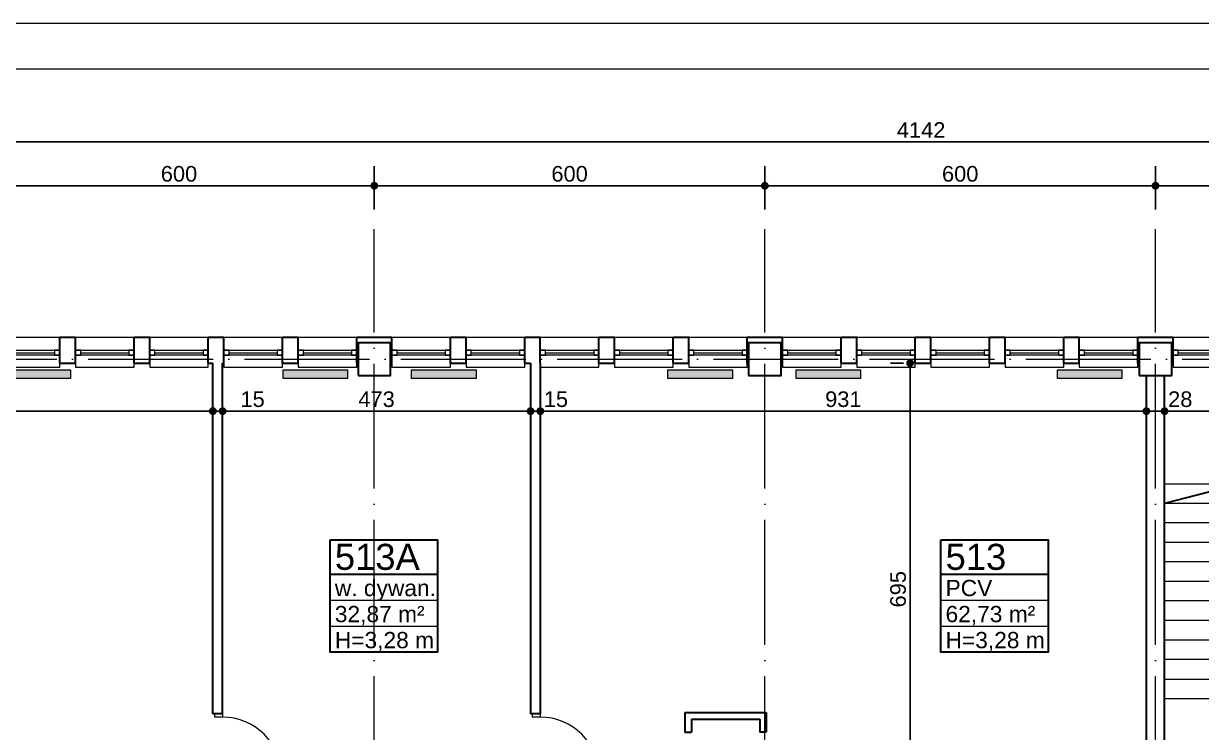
# Model space of a CAD drawing. Header units: millimetres. Extents: x 54 to 8480, y -22812 to 17434.
# Drawn here: x 2294 to 4103, y 11785 to 12874 of the extents above; entities that cross this region are included whole.
import ezdxf

# ---------------------------------------------------------------- set-up
doc = ezdxf.new("R2010")
doc.units = ezdxf.units.MM
doc.linetypes.add('ACAD_ISO04W100', pattern=[30, 24, -3, 0, -3])
doc.layers.add('grzejniki', color=104, linetype='Continuous')
doc.layers.add('TABELKI PO UWAGACH', color=5, linetype='Continuous')
for name, color, linetype, lineweight in [('osie', 132, 'ACAD_ISO04W100', 0), ('PLATFORMA', 7, 'Continuous', 0), ('STOLARKA', 97, 'Continuous', 0), ('tabelki', 151, 'Continuous', 0), ('wymiary', 150, 'Continuous', 0)]:
    doc.layers.add(name, color=color, linetype=linetype, lineweight=lineweight)
doc.styles.get("Standard").update_dxf_attribs({"font": 'arial.ttf'})
doc.dimstyles.new('ISO-25', dxfattribs={"dimtxt": 24, "dimasz": 12, "dimexe": 30, "dimexo": 30, "dimgap": 6, "dimtad": 1, "dimdec": 0, "dimtxsty": 'Standard', "dimblk": 'DOT', "dimcen": 2.5, "dimadec": 0, "dimazin": 0, "dimtfac": 1, "dimtdec": 0, "dimtmove": 0, "dimatfit": 3, "dimldrblk": 'DOT', "dimfxl": 1, "dimarcsym": 0})

# ---------------------------------------------------------------- blocks, each defined once
blk = doc.blocks.new('A$C13771EA7')
at = {"color": 132, "linetype": 'ACAD_ISO04W100', "lineweight": 0, "ltscale": 8}
for p, q in [((1231, -2874), (1231, 166)), ((1831, -2874), (1831, 166)), ((2431, -2874), (2431, 166)), ((-169, -34), (4311, -34))]:
    blk.add_line(p, q, dxfattribs=at)
blk = doc.blocks.new('A$C7B3675B4')
at = {"lineweight": 30}
for p, q in [((-589, 0), (-589, 670)), ((-561, 0), (-561, 670)), ((11, 670), (11, 0)), ((39, 670), (39, 0)), ((-444, 503.5), (-561, 473.5)), ((-444, 503.5), (-327, 473.5)), ((-106, 173.5), (-223, 203.5)), ((-106, 173.5), (11, 203.5)), ((-480, -32), (-550, -32)), ((-480, -50), (-480, -32)), ((-70, -50), (-70, -32)), ((-70, -32), (0, -32)), ((-550, -50), (-480, -50)), ((0, -50), (-70, -50))]:
    blk.add_line(p, q, dxfattribs=at)
at = {"lineweight": 0}
for p, q in [((-384, 597.5), (-166, 597.5)), ((-444, 173.5), (-444, 537.5)), ((-106, 173.5), (-106, 537.5)), ((-561, 503.5), (11, 503.5)), ((-327, 173.5), (-327, 502.9)), ((-223, 173.5), (-223, 502.9)), ((-327, 473.5), (-561, 473.5)), ((-223, 473.5), (11, 473.5)), ((-327, 443.5), (-561, 443.5)), ((-223, 443.5), (11, 443.5)), ((-327, 413.5), (-561, 413.5)), ((-223, 413.5), (11, 413.5)), ((-327, 383.5), (-561, 383.5)), ((-223, 383.5), (11, 383.5)), ((-327, 353.5), (-561, 353.5)), ((-223, 353.5), (11, 353.5)), ((-327, 323.5), (-561, 323.5)), ((-223, 323.5), (11, 323.5)), ((-327, 293.5), (-561, 293.5)), ((-223, 293.5), (11, 293.5)), ((-327, 263.5), (-561, 263.5)), ((-223, 263.5), (11, 263.5)), ((-327, 233.5), (-561, 233.5)), ((-223, 233.5), (11, 233.5)), ((-561, 203.5), (-327, 203.5)), ((-223, 203.5), (11, 203.5)), ((-561, 173.5), (11, 173.5))]:
    blk.add_line(p, q, dxfattribs=at)
for centre, start, end in [((-384, 537.5), 90, 180), ((-166, 537.5), 0, 90)]:
    blk.add_arc(centre, 60, start, end, dxfattribs=at)
blk = doc.blocks.new('A$C4DC22848')
at = {"layer": 'STOLARKA', "lineweight": 0}
for p, q in [((0, 0), (90, 0)), ((8, -24), (82, -24)), ((0, -40), (0, -46)), ((0, -46), (90, -46)), ((90, -46), (90, -40))]:
    blk.add_line(p, q, dxfattribs=at)
for points in [[(0, -20), (90, -20), (90, -28), (0, -28)], [(0, -28), (8, -28), (8, -20), (0, -20)], [(82, -28), (90, -28), (90, -20), (82, -20)]]:
    blk.add_lwpolyline(points, close=True, dxfattribs=at)
blk = doc.blocks.new('_Dot')
at = {"color": 0, "linetype": 'ByBlock', "lineweight": -2}
blk.add_line((-0.5, 0), (-1, 0), dxfattribs=at)
at = {"color": 0, "linetype": 'ByBlock', "lineweight": 0, "const_width": 0.5}
blk.add_lwpolyline([(-0.25, 0, 1), (0.25, 0, 1)], format="xyb", close=True, dxfattribs=at)
blk = doc.blocks.new('*D63')
at = {"layer": 'Defpoints', "color": 0, "linetype": 'Continuous', "lineweight": 0}
for p in [(2832.6, 12625.2), (2232.6, 12558.7), (2832.6, 12558.7)]:
    blk.add_point(p, dxfattribs=at)
at = {"layer": 'wymiary', "color": 0, "linetype": 'Continuous', "lineweight": -2}
for p, q in [((2232.6, 12588.7), (2232.6, 12655.2)), ((2832.6, 12588.7), (2832.6, 12655.2)), ((2244.6, 12625.2), (2820.6, 12625.2))]:
    blk.add_line(p, q, dxfattribs=at)
at = {"layer": 'wymiary', "color": 0, "linetype": 'Continuous', "lineweight": -2, "xscale": 12, "yscale": 12, "zscale": 12, "rotation": 180}
blk.add_blockref('_Dot', (2232.6, 12625.2), dxfattribs=at)
at = {"layer": 'wymiary', "color": 0, "linetype": 'Continuous', "lineweight": -2, "xscale": 12, "yscale": 12, "zscale": 12}
blk.add_blockref('_Dot', (2832.6, 12625.2), dxfattribs=at)
at = {"layer": 'wymiary', "color": 0, "linetype": 'Continuous', "lineweight": 0, "insert": (2532.6, 12643.4), "char_height": 24, "attachment_point": 5}
blk.add_mtext('600', dxfattribs=at)
blk = doc.blocks.new('*D64')
at = {"layer": 'Defpoints', "color": 0, "linetype": 'Continuous', "lineweight": 0}
for p in [(3432.6, 12625.2), (2832.6, 12558.7), (3432.6, 12558.7)]:
    blk.add_point(p, dxfattribs=at)
at = {"layer": 'wymiary', "color": 0, "linetype": 'Continuous', "lineweight": -2}
for p, q in [((2832.6, 12588.7), (2832.6, 12655.2)), ((3432.6, 12588.7), (3432.6, 12655.2)), ((2844.6, 12625.2), (3420.6, 12625.2))]:
    blk.add_line(p, q, dxfattribs=at)
at = {"layer": 'wymiary', "color": 0, "linetype": 'Continuous', "lineweight": -2, "xscale": 12, "yscale": 12, "zscale": 12, "rotation": 180}
blk.add_blockref('_Dot', (2832.6, 12625.2), dxfattribs=at)
at = {"layer": 'wymiary', "color": 0, "linetype": 'Continuous', "lineweight": -2, "xscale": 12, "yscale": 12, "zscale": 12}
blk.add_blockref('_Dot', (3432.6, 12625.2), dxfattribs=at)
at = {"layer": 'wymiary', "color": 0, "linetype": 'Continuous', "lineweight": 0, "insert": (3132.6, 12643.4), "char_height": 24, "attachment_point": 5}
blk.add_mtext('600', dxfattribs=at)
blk = doc.blocks.new('*D65')
at = {"layer": 'Defpoints', "color": 0, "linetype": 'Continuous', "lineweight": 0}
for p in [(4032.6, 12625.2), (3432.6, 12558.7), (4032.6, 12558.7)]:
    blk.add_point(p, dxfattribs=at)
at = {"layer": 'wymiary', "color": 0, "linetype": 'Continuous', "lineweight": -2}
for p, q in [((3432.6, 12588.7), (3432.6, 12655.2)), ((4032.6, 12588.7), (4032.6, 12655.2)), ((3444.6, 12625.2), (4020.6, 12625.2))]:
    blk.add_line(p, q, dxfattribs=at)
at = {"layer": 'wymiary', "color": 0, "linetype": 'Continuous', "lineweight": -2, "xscale": 12, "yscale": 12, "zscale": 12, "rotation": 180}
blk.add_blockref('_Dot', (3432.6, 12625.2), dxfattribs=at)
at = {"layer": 'wymiary', "color": 0, "linetype": 'Continuous', "lineweight": -2, "xscale": 12, "yscale": 12, "zscale": 12}
blk.add_blockref('_Dot', (4032.6, 12625.2), dxfattribs=at)
at = {"layer": 'wymiary', "color": 0, "linetype": 'Continuous', "lineweight": 0, "insert": (3732.6, 12643.4), "char_height": 24, "attachment_point": 5}
blk.add_mtext('600', dxfattribs=at)
blk = doc.blocks.new('*D66')
at = {"layer": 'Defpoints', "color": 0, "linetype": 'Continuous', "lineweight": 0}
for p in [(4632.6, 12625.2), (4032.6, 12558.7), (4632.6, 12558.7)]:
    blk.add_point(p, dxfattribs=at)
at = {"layer": 'wymiary', "color": 0, "linetype": 'Continuous', "lineweight": -2}
for p, q in [((4032.6, 12588.7), (4032.6, 12655.2)), ((4632.6, 12588.7), (4632.6, 12655.2)), ((4044.6, 12625.2), (4620.6, 12625.2))]:
    blk.add_line(p, q, dxfattribs=at)
at = {"layer": 'wymiary', "color": 0, "linetype": 'Continuous', "lineweight": -2, "xscale": 12, "yscale": 12, "zscale": 12, "rotation": 180}
blk.add_blockref('_Dot', (4032.6, 12625.2), dxfattribs=at)
at = {"layer": 'wymiary', "color": 0, "linetype": 'Continuous', "lineweight": -2, "xscale": 12, "yscale": 12, "zscale": 12}
blk.add_blockref('_Dot', (4632.6, 12625.2), dxfattribs=at)
at = {"layer": 'wymiary', "color": 0, "linetype": 'Continuous', "lineweight": 0, "insert": (4332.6, 12643.4), "char_height": 24, "attachment_point": 5}
blk.add_mtext('600', dxfattribs=at)
blk = doc.blocks.new('*D60')
at = {"layer": 'Defpoints', "color": 0, "linetype": 'Continuous', "lineweight": 0}
for p in [(5743.6, 12692.8), (1601.6, 12392.7), (5743.6, 12392.7)]:
    blk.add_point(p, dxfattribs=at)
at = {"layer": 'wymiary', "color": 0, "linetype": 'Continuous', "lineweight": -2}
for p, q in [((1601.6, 12422.7), (1601.6, 12722.8)), ((5743.6, 12422.7), (5743.6, 12722.8)), ((1613.6, 12692.8), (5731.6, 12692.8))]:
    blk.add_line(p, q, dxfattribs=at)
at = {"layer": 'wymiary', "color": 0, "linetype": 'Continuous', "lineweight": -2, "xscale": 12, "yscale": 12, "zscale": 12, "rotation": 180}
blk.add_blockref('_Dot', (1601.6, 12692.8), dxfattribs=at)
at = {"layer": 'wymiary', "color": 0, "linetype": 'Continuous', "lineweight": -2, "xscale": 12, "yscale": 12, "zscale": 12}
blk.add_blockref('_Dot', (5743.6, 12692.8), dxfattribs=at)
at = {"layer": 'wymiary', "color": 0, "linetype": 'Continuous', "lineweight": 0, "insert": (3672.6, 12710.9), "char_height": 24, "attachment_point": 5}
blk.add_mtext('4142', dxfattribs=at)
blk = doc.blocks.new('*D345')
at = {"layer": 'Defpoints', "color": 0, "linetype": 'Continuous', "lineweight": 0}
for p in [(1641.6, 12333.7), (2584.6, 12333.7), (2584.6, 12278.9)]:
    blk.add_point(p, dxfattribs=at)
at = {"layer": 'wymiary', "color": 0, "linetype": 'Continuous', "lineweight": -2}
for p, q in [((1641.6, 12303.7), (1641.6, 12248.9)), ((2584.6, 12303.7), (2584.6, 12248.9)), ((1653.6, 12278.9), (2572.6, 12278.9))]:
    blk.add_line(p, q, dxfattribs=at)
at = {"layer": 'wymiary', "color": 0, "linetype": 'Continuous', "lineweight": -2, "xscale": 12, "yscale": 12, "zscale": 12, "rotation": 180}
blk.add_blockref('_Dot', (1641.6, 12278.9), dxfattribs=at)
at = {"layer": 'wymiary', "color": 0, "linetype": 'Continuous', "lineweight": -2, "xscale": 12, "yscale": 12, "zscale": 12}
blk.add_blockref('_Dot', (2584.6, 12278.9), dxfattribs=at)
at = {"layer": 'wymiary', "color": 0, "linetype": 'Continuous', "lineweight": 0, "insert": (2113.1, 12297.1), "char_height": 24, "attachment_point": 5}
blk.add_mtext('943', dxfattribs=at)
blk = doc.blocks.new('*D404')
at = {"layer": 'Defpoints', "color": 0, "linetype": 'Continuous', "lineweight": 0}
for p in [(2584.6, 12278.9), (2599.6, 12278.9), (2599.6, 12278.9)]:
    blk.add_point(p, dxfattribs=at)
at = {"layer": 'wymiary', "color": 0, "linetype": 'Continuous', "lineweight": -2}
for p, q in [((2572.6, 12278.9), (2560.6, 12278.9)), ((2584.6, 12278.9), (2599.6, 12278.9)), ((2611.6, 12278.9), (2667.9, 12278.9))]:
    blk.add_line(p, q, dxfattribs=at)
at = {"layer": 'wymiary', "color": 0, "linetype": 'Continuous', "lineweight": -2, "xscale": 12, "yscale": 12, "zscale": 12}
blk.add_blockref('_Dot', (2584.6, 12278.9), dxfattribs=at)
at = {"layer": 'wymiary', "color": 0, "linetype": 'Continuous', "lineweight": -2, "xscale": 12, "yscale": 12, "zscale": 12, "rotation": 180}
blk.add_blockref('_Dot', (2599.6, 12278.9), dxfattribs=at)
at = {"layer": 'wymiary', "color": 0, "linetype": 'Continuous', "lineweight": 0, "insert": (2645.7, 12297.1), "char_height": 24, "attachment_point": 5}
blk.add_mtext('15', dxfattribs=at)
blk = doc.blocks.new('*D405')
at = {"layer": 'Defpoints', "color": 0, "linetype": 'Continuous', "lineweight": 0}
for p in [(2599.6, 12278.9), (3072.6, 12278.9), (3072.6, 12278.9)]:
    blk.add_point(p, dxfattribs=at)
at = {"layer": 'wymiary', "color": 0, "linetype": 'Continuous', "lineweight": -2}
blk.add_line((2611.6, 12278.9), (3060.6, 12278.9), dxfattribs=at)
at = {"layer": 'wymiary', "color": 0, "linetype": 'Continuous', "lineweight": -2, "xscale": 12, "yscale": 12, "zscale": 12, "rotation": 180}
blk.add_blockref('_Dot', (2599.6, 12278.9), dxfattribs=at)
at = {"layer": 'wymiary', "color": 0, "linetype": 'Continuous', "lineweight": -2, "xscale": 12, "yscale": 12, "zscale": 12}
blk.add_blockref('_Dot', (3072.6, 12278.9), dxfattribs=at)
at = {"layer": 'wymiary', "color": 0, "linetype": 'Continuous', "lineweight": 0, "insert": (2836.1, 12297.1), "char_height": 24, "attachment_point": 5}
blk.add_mtext('473', dxfattribs=at)
blk = doc.blocks.new('*D406')
at = {"layer": 'Defpoints', "color": 0, "linetype": 'Continuous', "lineweight": 0}
for p in [(3072.6, 12278.9), (3087.6, 12278.9), (3087.6, 12278.9)]:
    blk.add_point(p, dxfattribs=at)
at = {"layer": 'wymiary', "color": 0, "linetype": 'Continuous', "lineweight": -2}
for p, q in [((3060.6, 12278.9), (3048.6, 12278.9)), ((3072.6, 12278.9), (3087.6, 12278.9)), ((3099.6, 12278.9), (3111.6, 12278.9))]:
    blk.add_line(p, q, dxfattribs=at)
at = {"layer": 'wymiary', "color": 0, "linetype": 'Continuous', "lineweight": -2, "xscale": 12, "yscale": 12, "zscale": 12}
blk.add_blockref('_Dot', (3072.6, 12278.9), dxfattribs=at)
at = {"layer": 'wymiary', "color": 0, "linetype": 'Continuous', "lineweight": -2, "xscale": 12, "yscale": 12, "zscale": 12, "rotation": 180}
blk.add_blockref('_Dot', (3087.6, 12278.9), dxfattribs=at)
at = {"layer": 'wymiary', "color": 0, "linetype": 'Continuous', "lineweight": 0, "insert": (3111.6, 12297.1), "char_height": 24, "attachment_point": 5}
blk.add_mtext('15', dxfattribs=at)
blk = doc.blocks.new('*D407')
at = {"layer": 'Defpoints', "color": 0, "linetype": 'Continuous', "lineweight": 0}
for p in [(3087.6, 12278.9), (4018.6, 12278.9), (4018.6, 12278.9)]:
    blk.add_point(p, dxfattribs=at)
at = {"layer": 'wymiary', "color": 0, "linetype": 'Continuous', "lineweight": -2}
blk.add_line((3099.6, 12278.9), (4006.6, 12278.9), dxfattribs=at)
at = {"layer": 'wymiary', "color": 0, "linetype": 'Continuous', "lineweight": -2, "xscale": 12, "yscale": 12, "zscale": 12, "rotation": 180}
blk.add_blockref('_Dot', (3087.6, 12278.9), dxfattribs=at)
at = {"layer": 'wymiary', "color": 0, "linetype": 'Continuous', "lineweight": -2, "xscale": 12, "yscale": 12, "zscale": 12}
blk.add_blockref('_Dot', (4018.6, 12278.9), dxfattribs=at)
at = {"layer": 'wymiary', "color": 0, "linetype": 'Continuous', "lineweight": 0, "insert": (3553.1, 12297.1), "char_height": 24, "attachment_point": 5}
blk.add_mtext('931', dxfattribs=at)
blk = doc.blocks.new('*D408')
at = {"layer": 'Defpoints', "color": 0, "linetype": 'Continuous', "lineweight": 0}
for p in [(4018.6, 12278.9), (4046.6, 12278.9), (4046.6, 12278.9)]:
    blk.add_point(p, dxfattribs=at)
at = {"layer": 'wymiary', "color": 0, "linetype": 'Continuous', "lineweight": -2}
for p, q in [((4006.6, 12278.9), (3994.6, 12278.9)), ((4018.6, 12278.9), (4046.6, 12278.9)), ((4058.6, 12278.9), (4070.6, 12278.9))]:
    blk.add_line(p, q, dxfattribs=at)
at = {"layer": 'wymiary', "color": 0, "linetype": 'Continuous', "lineweight": -2, "xscale": 12, "yscale": 12, "zscale": 12}
blk.add_blockref('_Dot', (4018.6, 12278.9), dxfattribs=at)
at = {"layer": 'wymiary', "color": 0, "linetype": 'Continuous', "lineweight": -2, "xscale": 12, "yscale": 12, "zscale": 12, "rotation": 180}
blk.add_blockref('_Dot', (4046.6, 12278.9), dxfattribs=at)
at = {"layer": 'wymiary', "color": 0, "linetype": 'Continuous', "lineweight": 0, "insert": (4070.6, 12297.1), "char_height": 24, "attachment_point": 5}
blk.add_mtext('28', dxfattribs=at)
blk = doc.blocks.new('*D409')
at = {"layer": 'Defpoints', "color": 0, "linetype": 'Continuous', "lineweight": 0}
for p in [(4046.6, 12278.9), (4618.6, 12278.9), (4618.6, 12278.9)]:
    blk.add_point(p, dxfattribs=at)
at = {"layer": 'wymiary', "color": 0, "linetype": 'Continuous', "lineweight": -2}
blk.add_line((4058.6, 12278.9), (4606.6, 12278.9), dxfattribs=at)
at = {"layer": 'wymiary', "color": 0, "linetype": 'Continuous', "lineweight": -2, "xscale": 12, "yscale": 12, "zscale": 12, "rotation": 180}
blk.add_blockref('_Dot', (4046.6, 12278.9), dxfattribs=at)
at = {"layer": 'wymiary', "color": 0, "linetype": 'Continuous', "lineweight": -2, "xscale": 12, "yscale": 12, "zscale": 12}
blk.add_blockref('_Dot', (4618.6, 12278.9), dxfattribs=at)
at = {"layer": 'wymiary', "color": 0, "linetype": 'Continuous', "lineweight": 0, "insert": (4332.6, 12297.1), "char_height": 24, "attachment_point": 5}
blk.add_mtext('572', dxfattribs=at)
blk = doc.blocks.new('*D493')
at = {"layer": 'Defpoints', "color": 0, "linetype": 'Continuous', "lineweight": 0}
for p in [(3655.6, 12352.7), (3675.6, 12352.7), (3655.6, 11657.7)]:
    blk.add_point(p, dxfattribs=at)
at = {"layer": 'wymiary', "color": 0, "linetype": 'Continuous', "lineweight": -2}
for p, q in [((3645.6, 12352.7), (3625.6, 12352.7)), ((3655.6, 11669.7), (3655.6, 12340.7))]:
    blk.add_line(p, q, dxfattribs=at)
at = {"layer": 'wymiary', "color": 0, "linetype": 'Continuous', "lineweight": -2, "xscale": 12, "yscale": 12, "zscale": 12}
for p, rotation in [((3655.6, 12352.7), 90), ((3655.6, 11657.7), 270)]:
    blk.add_blockref('_Dot', p, dxfattribs=dict(at, rotation=rotation))
at = {"layer": 'wymiary', "color": 0, "linetype": 'Continuous', "lineweight": 0, "insert": (3637.3, 12005.2), "char_height": 24, "attachment_point": 5, "rotation": 90}
blk.add_mtext('695', dxfattribs=at)
blk = doc.blocks.new('A$C508466D2')
at = {"layer": 'grzejniki', "linetype": 'Continuous', "lineweight": 0}
blk.add_hatch(color=256, dxfattribs=at).paths.add_polyline_path([(-50, -12), (50, -12), (50, 0), (-50, 0)])
blk.add_lwpolyline([(-50, -12), (50, -12), (50, 0), (-50, 0)], close=True, dxfattribs=at)

msp = doc.modelspace()

# ---------------------------------------------------------------- linework, layer by layer
at = {"lineweight": 30}
for p, q in [((2349.6, 12352.7), (2349.6, 12392.7)), ((2349.6, 12392.7), (2373.6, 12392.7)), ((2373.6, 12352.7), (2373.6, 12392.7)), ((2463.6, 12392.7), (2487.6, 12392.7)), ((2463.6, 12352.7), (2463.6, 12392.7)), ((2487.6, 12352.7), (2487.6, 12392.7)), ((2577.6, 12392.7), (2601.6, 12392.7)), ((2577.6, 12352.7), (2577.6, 12392.7)), ((2601.6, 12352.7), (2601.6, 12392.7)), ((2691.6, 12392.7), (2715.6, 12392.7)), ((2691.6, 12352.7), (2691.6, 12392.7)), ((2715.6, 12352.7), (2715.6, 12392.7)), ((2805.6, 12352.7), (2805.6, 12392.7)), ((2805.6, 12392.7), (2859.6, 12392.7)), ((2859.6, 12352.7), (2859.6, 12392.7)), ((2949.6, 12352.7), (2949.6, 12392.7)), ((2949.6, 12392.7), (2973.6, 12392.7)), ((2973.6, 12352.7), (2973.6, 12392.7)), ((3063.6, 12392.7), (3087.6, 12392.7)), ((3063.6, 12352.7), (3063.6, 12392.7)), ((3087.6, 12352.7), (3087.6, 12392.7)), ((3177.6, 12392.7), (3201.6, 12392.7)), ((3177.6, 12352.7), (3177.6, 12392.7)), ((3201.6, 12352.7), (3201.6, 12392.7)), ((3291.6, 12392.7), (3315.6, 12392.7)), ((3291.6, 12352.7), (3291.6, 12392.7)), ((3315.6, 12352.7), (3315.6, 12392.7)), ((3405.6, 12352.7), (3405.6, 12392.7)), ((3405.6, 12392.7), (3459.6, 12392.7)), ((3459.6, 12352.7), (3459.6, 12392.7)), ((3549.6, 12352.7), (3549.6, 12392.7)), ((3549.6, 12392.7), (3573.6, 12392.7)), ((3573.6, 12352.7), (3573.6, 12392.7)), ((3663.6, 12392.7), (3687.6, 12392.7)), ((3663.6, 12352.7), (3663.6, 12392.7)), ((3687.6, 12352.7), (3687.6, 12392.7)), ((3777.6, 12392.7), (3801.6, 12392.7)), ((3777.6, 12352.7), (3777.6, 12392.7)), ((3801.6, 12352.7), (3801.6, 12392.7)), ((3891.6, 12392.7), (3915.6, 12392.7)), ((3891.6, 12352.7), (3891.6, 12392.7)), ((3915.6, 12352.7), (3915.6, 12392.7)), ((4005.6, 12352.7), (4005.6, 12392.7)), ((4005.6, 12392.7), (4059.6, 12392.7)), ((4059.6, 12352.7), (4059.6, 12392.7)), ((2349.6, 12352.7), (2373.6, 12352.7)), ((2463.6, 12352.7), (2487.6, 12352.7)), ((2577.6, 12352.7), (2584.6, 12352.7)), ((2584.6, 11813.7), (2584.6, 12352.7)), ((2599.6, 12352.7), (2601.6, 12352.7)), ((2599.6, 11813.7), (2599.6, 12352.7)), ((2691.6, 12352.7), (2715.6, 12352.7)), ((2805.6, 12352.7), (2807.6, 12352.7)), ((2859.6, 12352.7), (2857.6, 12352.7)), ((2949.6, 12352.7), (2973.6, 12352.7)), ((3063.6, 12352.7), (3072.6, 12352.7)), ((3072.6, 12352.7), (3072.6, 11813.7)), ((3087.6, 12352.7), (3087.6, 11813.7)), ((3177.6, 12352.7), (3201.6, 12352.7)), ((3291.6, 12352.7), (3315.6, 12352.7)), ((3405.6, 12352.7), (3407.6, 12352.7)), ((3459.6, 12352.7), (3457.6, 12352.7)), ((3549.6, 12352.7), (3573.6, 12352.7)), ((3663.6, 12352.7), (3687.6, 12352.7)), ((3777.6, 12352.7), (3801.6, 12352.7)), ((3891.6, 12352.7), (3915.6, 12352.7)), ((4005.6, 12352.7), (4007.6, 12352.7)), ((4059.6, 12352.7), (4057.6, 12352.7)), ((3309.6, 11815.7), (3309.6, 11785.7)), ((3309.6, 11815.7), (3434.6, 11815.7)), ((3434.6, 11815.7), (3434.6, 11785.7)), ((2599.6, 11813.7), (2584.6, 11813.7)), ((3087.6, 11813.7), (3072.6, 11813.7)), ((3319.6, 11805.7), (3319.6, 11785.7)), ((3319.6, 11805.7), (3424.6, 11805.7)), ((3424.6, 11805.7), (3424.6, 11785.7))]:
    msp.add_line(p, q, dxfattribs=at)
for points in [[(2807.6, 12333.7), (2857.6, 12333.7), (2857.6, 12383.7), (2807.6, 12383.7)], [(3407.6, 12333.7), (3457.6, 12333.7), (3457.6, 12383.7), (3407.6, 12383.7)], [(4007.6, 12333.7), (4057.6, 12333.7), (4057.6, 12383.7), (4007.6, 12383.7)]]:
    msp.add_lwpolyline(points, close=True, dxfattribs=at)
at = {"layer": 'PLATFORMA', "color": 7, "lineweight": 0}
for points in [[(917.8, 9139.5), (7011.6, 9139.5), (7011.6, 12874.5), (917.8, 12874.5)], [(1301.6, 9209.5), (6941.6, 9209.5), (6941.6, 12804.5), (1301.6, 12804.5)]]:
    msp.add_lwpolyline(points, close=True, dxfattribs=at)
at = {"layer": 'STOLARKA', "lineweight": 30}
for p, q in [((3309.6, 11785.7), (3319.6, 11785.7)), ((3434.6, 11785.7), (3424.6, 11785.7))]:
    msp.add_line(p, q, dxfattribs=at)
at = {"layer": 'STOLARKA', "lineweight": 0}
for points in [[(2587.6, 11808.7), (2587.6, 11813.7), (2599.6, 11813.7), (2599.6, 11808.7)], [(3075.6, 11808.7), (3075.6, 11813.7), (3087.6, 11813.7), (3087.6, 11808.7)]]:
    msp.add_lwpolyline(points, close=True, dxfattribs=at)
for centre in [(2599.6, 11718.7), (3087.6, 11718.7)]:
    msp.add_arc(centre, 90, 0, 90, dxfattribs=at)
at = {"layer": 'TABELKI PO UWAGACH', "color": 30, "linetype": 'Continuous', "lineweight": 30}
for p, q in [((2764.7, 12028.5), (2929.6, 12028.5)), ((3702.8, 12028.5), (3867.7, 12028.5))]:
    msp.add_line(p, q, dxfattribs=at)
at = {"layer": 'TABELKI PO UWAGACH', "color": 30, "linetype": 'Continuous', "lineweight": 0}
for p, q in [((2764.7, 11988.5), (2929.6, 11988.5)), ((3702.8, 11988.5), (3867.7, 11988.5)), ((2764.7, 11948.5), (2929.6, 11948.5)), ((3702.8, 11948.5), (3867.7, 11948.5))]:
    msp.add_line(p, q, dxfattribs=at)
at = {"layer": 'TABELKI PO UWAGACH', "color": 30, "linetype": 'Continuous', "lineweight": 30}
for points in [[(2764.7, 12080.9), (2929.6, 12080.9), (2929.6, 11908.5), (2764.7, 11908.5)], [(3702.8, 12080.9), (3867.7, 12080.9), (3867.7, 11908.5), (3702.8, 11908.5)]]:
    msp.add_lwpolyline(points, close=True, dxfattribs=at)

# ---------------------------------------------------------------- block references
at = {"lineweight": 30}
msp.add_blockref('A$C7B3675B4', (4607.6, 11663.7), dxfattribs=at)
at = {"layer": 'grzejniki', "linetype": 'Continuous', "lineweight": 0}
for p in [(2316.6, 12341.7), (2742.1, 12341.7), (2939.4, 12341.7), (3333.2, 12341.7), (3530, 12341.7), (3931.6, 12341.7)]:
    msp.add_blockref('A$C508466D2', p, dxfattribs=at)
at = {"layer": 'osie', "lineweight": 30}
msp.add_blockref('A$C13771EA7', (1601.6, 12392.7), dxfattribs=at)
at = {"layer": 'STOLARKA', "lineweight": 30}
for p in [(2259.6, 12392.7), (2373.6, 12392.7), (2487.6, 12392.7), (2601.6, 12392.7), (2715.6, 12392.7), (2859.6, 12392.7), (2973.6, 12392.7), (3087.6, 12392.7), (3201.6, 12392.7), (3315.6, 12392.7), (3459.6, 12392.7), (3573.6, 12392.7), (3687.6, 12392.7), (3801.6, 12392.7), (3915.6, 12392.7), (4059.6, 12392.7)]:
    msp.add_blockref('A$C4DC22848', p, dxfattribs=at)

# ---------------------------------------------------------------- texts
at = {"layer": 'tabelki', "color": 5, "linetype": 'Continuous', "lineweight": 0, "attachment_point": 1}
for s, insert, char_height, width in [('\\pxql;513A', (2772, 12075), 40, 47.056), ('\\pxql;513', (3710.1, 12075), 40, 47.056), ('\\pxql;w. dywan.', (2772, 12019.6), 25, 224.628), ('\\pxql;PCV', (3710.1, 12019.6), 25, 47.056), ('\\pxql;32,87 m²', (2772, 11979.6), 25, 160.906), ('\\pxql;62,73 m²', (3710.1, 11979.6), 25, 160.906), ('\\pxql;H=3,28 m', (2772, 11939.6), 25, 182.523), ('\\pxql;H=3,28 m', (3710.1, 11939.6), 25, 182.523)]:
    msp.add_mtext(s, dxfattribs=dict(at, insert=insert, char_height=char_height, width=width))

# ---------------------------------------------------------------- dimensions: what is measured, and where the dimension line sits
at = {"layer": 'wymiary', "linetype": 'Continuous', "lineweight": 0}
for base, p1, p2, picture, middle in [((5743.6, 12692.8), (1601.6, 12392.7), (5743.6, 12392.7), '*D60', (3672.6, 12710.9)), ((2584.6, 12278.9), (1641.6, 12333.7), (2584.6, 12333.7), '*D345', (2113.1, 12297.1)), ((2599.6, 12278.9), (2584.6, 12278.9), (2599.6, 12278.9), '*D404', (2645.7, 12297.1))]:
    dim = msp.add_linear_dim(base=base, p1=p1, p2=p2, dimstyle='ISO-25', dxfattribs=at)
    dim.commit()
    dim.dimension.update_dxf_attribs({"geometry": picture, "text_midpoint": middle})
for base, p1, p2, picture, middle in [((2832.6, 12625.2), (2232.6, 12558.7), (2832.6, 12558.7), '*D63', (2532.6, 12643.4)), ((3432.6, 12625.2), (2832.6, 12558.7), (3432.6, 12558.7), '*D64', (3132.6, 12643.4)), ((4032.6, 12625.2), (3432.6, 12558.7), (4032.6, 12558.7), '*D65', (3732.6, 12643.4)), ((4632.6, 12625.2), (4032.6, 12558.7), (4632.6, 12558.7), '*D66', (4332.6, 12643.4)), ((3072.6, 12278.9), (2599.6, 12278.9), (3072.6, 12278.9), '*D405', (2836.1, 12297.1)), ((4018.6, 12278.9), (3087.6, 12278.9), (4018.6, 12278.9), '*D407', (3553.1, 12297.1)), ((4618.6, 12278.9), (4046.6, 12278.9), (4618.6, 12278.9), '*D409', (4332.6, 12297.1))]:
    dim = msp.add_linear_dim(base=base, p1=p1, p2=p2, dimstyle='ISO-25', override={"dimtmove": 1}, dxfattribs=at)
    dim.commit()
    dim.dimension.update_dxf_attribs({"geometry": picture, "text_midpoint": middle})
dim = msp.add_linear_dim(base=(3655.6, 12352.7), p1=(3655.6, 11657.7), p2=(3675.6, 12352.7), angle=90, dimstyle='ISO-25', override={"dimtmove": 1}, dxfattribs=at)
dim.commit()
dim.dimension.update_dxf_attribs({"geometry": '*D493', "text_midpoint": (3637.3, 12005.2)})
for base, p1, p2, picture, middle in [((3087.6, 12278.9), (3072.6, 12278.9), (3087.6, 12278.9), '*D406', (3111.6, 12278.9)), ((4046.6, 12278.9), (4018.6, 12278.9), (4046.6, 12278.9), '*D408', (4070.6, 12278.9))]:
    dim = msp.add_linear_dim(base=base, p1=p1, p2=p2, dimstyle='ISO-25', override={"dimtmove": 1}, dxfattribs=at)
    dim.commit()
    dim.dimension.update_dxf_attribs({"geometry": picture, "text_midpoint": middle, "dimtype": 160})

doc.saveas('drawing.dxf')
